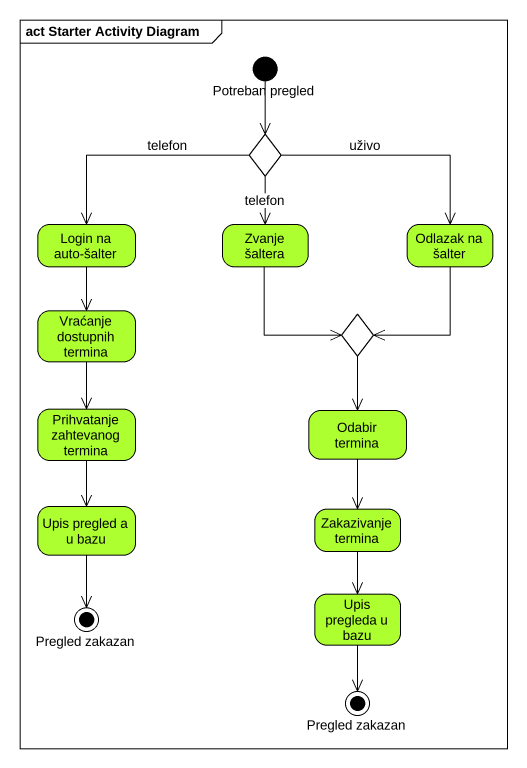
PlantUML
@startuml
mainframe act Starter Activity Diagram
hide empty description
state "Potreban pregled" as Potreban_pregled <<start>> #ADFF2F
state choice1 <<choice>> #ADFF2F
state "Login na auto-šalter" as Login_na_auto_šalter #ADFF2F
state "Zvanje šaltera" as Zvanje_šaltera #ADFF2F
state "Odlazak na šalter" as Odlazak_na_šalter #ADFF2F
state "Vraćanje dostupnih termina" as Vraćanje_dostupnih_termina #ADFF2F
state choice2 <<choice>> #ADFF2F
state "Prihvatanje zahtevanog termina" as Prihvatanje_zahtevanog #ADFF2F
state "Odabir termina" as Odabir_termina #ADFF2F
state "Upis pregled a u bazu" as Upis_pregled_a_u_bazu #ADFF2F
state "Zakazivanje termina" as Zakazivanje_termina #ADFF2F
state "Pregled zakazan" as Pregled_zakazan <<end>> #ADFF2F
state "Upis pregleda u bazu" as Upis_pregleda_u_bazu #ADFF2F
state "Pregled zakazan" as Pregled_zakazan_2 <<end>> #ADFF2F
Potreban_pregled --> choice1
choice1 -left-> Login_na_auto_šalter : telefon
choice1 --> Zvanje_šaltera : telefon
choice1 -right-> Odlazak_na_šalter : uživo
Login_na_auto_šalter --> Vraćanje_dostupnih_termina
Zvanje_šaltera --> choice2
Odlazak_na_šalter --> choice2
Vraćanje_dostupnih_termina --> Prihvatanje_zahtevanog
choice2 --> Odabir_termina
Prihvatanje_zahtevanog --> Upis_pregled_a_u_bazu
Odabir_termina --> Zakazivanje_termina
Upis_pregled_a_u_bazu --> Pregled_zakazan
Zakazivanje_termina --> Upis_pregleda_u_bazu
Upis_pregleda_u_bazu --> Pregled_zakazan_2
@enduml
